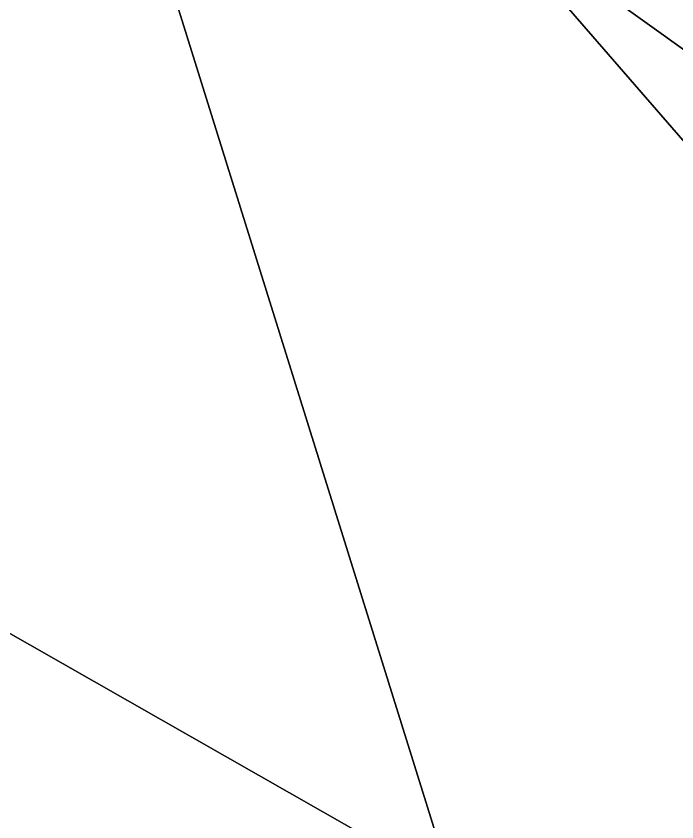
# Model space of a CAD drawing. Header units: metres. Extents: x -219 to 389, y -251 to 301.
# Drawn here: x -80.02 to -70.33, y 46.16 to 57.98 of the extents above; entities that cross this region are included whole.
import ezdxf

# ---------------------------------------------------------------- set-up
doc = ezdxf.new("R2010")
doc.units = ezdxf.units.M

msp = doc.modelspace()

# ---------------------------------------------------------------- linework, layer by layer
at = {"layer": 'Breeder_Leaf', "color": 3}
for points in [[(-100.521, 52.5032, 297.9097), (-80.8844, 68.476, 303.2334), (-68.4569, 28.6295, 299.9807)], [(-100.521, 52.5032, 297.9097), (-68.4569, 28.6295, 299.9807), (-80.8844, 68.476, 303.2334)], [(-68.4569, 28.6295, 299.9807), (-80.8844, 68.476, 303.2334), (-48.9649, 56.1049, 300.7733)], [(-68.4569, 28.6295, 299.9807), (-48.9649, 56.1049, 300.7733), (-80.8844, 68.476, 303.2334)], [(-68.4569, 28.6295, 299.9807), (-109.5089, 31.3863, 311.3067), (-100.521, 52.5032, 297.9097)], [(-68.4569, 28.6295, 299.9807), (-100.521, 52.5032, 297.9097), (-109.5089, 31.3863, 311.3067)]]:
    msp.add_3dface(points, dxfattribs=at)
at = {"layer": 'Breeder_Stipule', "color": 3}
for points in [[(-73.305, 59.6893, 195.727), (-58.6097, 49.1737, 163.8677), (-80.3562, 81.8575, 172.865)], [(-73.305, 59.6893, 195.727), (-80.3562, 81.8575, 172.865), (-58.6097, 49.1737, 163.8677)], [(-40.7742, 22.1962, 193.8529), (-58.6097, 49.1737, 163.8677), (-73.305, 59.6893, 195.727)], [(-40.7742, 22.1962, 193.8529), (-73.305, 59.6893, 195.727), (-58.6097, 49.1737, 163.8677)], [(-73.305, 59.6893, 195.727), (-45.6419, 58.4791, 216.8646), (-40.7742, 22.1962, 193.8529)], [(-73.305, 59.6893, 195.727), (-40.7742, 22.1962, 193.8529), (-45.6419, 58.4791, 216.8646)], [(-130.5833, 47.9246, 101.0256), (-95.1208, 57.4769, 132.7966), (-70.505, 13.5152, 99.7083)], [(-130.5833, 47.9246, 101.0256), (-70.505, 13.5152, 99.7083), (-95.1208, 57.4769, 132.7966)], [(-70.505, 13.5152, 99.7083), (-95.1208, 57.4769, 132.7966), (-52.5765, 33.2177, 138.8431)], [(-70.505, 13.5152, 99.7083), (-52.5765, 33.2177, 138.8431), (-95.1208, 57.4769, 132.7966)], [(-70.505, 13.5152, 99.7083), (-104.2402, 42.9456, 57.571), (-130.5833, 47.9246, 101.0256)], [(-70.505, 13.5152, 99.7083), (-130.5833, 47.9246, 101.0256), (-104.2402, 42.9456, 57.571)]]:
    msp.add_3dface(points, dxfattribs=at)

doc.saveas('drawing.dxf')
